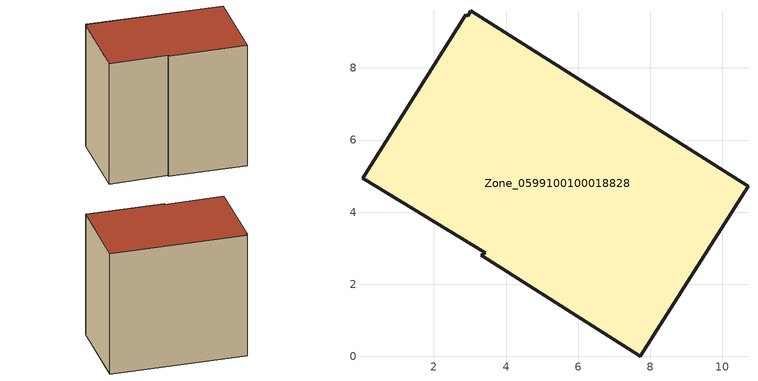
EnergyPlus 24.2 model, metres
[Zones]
Zone_0599100100018828
 floor ground (C_G): 3.03,9.59 10.71,4.72 7.72,0 3.31,2.8 3.42,2.87 0.02,4.94 2.88,9.47 2.94,9.43 z1.5
 wall outside (C_F): 10.71,4.72 3.03,9.59 2.94,9.43 2.88,9.47 0.02,4.94 3.42,2.87 3.31,2.8 7.72,0 10.71,4.72 z1.5:10.15
 roof outside (C_R): 3.31,2.8 7.72,0 10.71,4.72 3.03,9.59 2.94,9.43 2.88,9.47 0.02,4.94 3.42,2.87 z10.15
[BUILDING]
Pand.0599100100018828: North Axis=0; Terrain=City; Loads Convergence Tolerance Value=0.04; Temperature Convergence Tolerance Value=0.4; Solar Distribution=FullExterior; Maximum Number of Warmup Days=25; Minimum Number of Warmup Days=1
[Site:Location]
Rotterdam.The.Hague.AP_ZH_NLD Design_Conditions: Latitude=51.96; Longitude=4.45; Time Zone=1; Elevation=-4.5
[SITE:GROUNDTEMPERATURE:BUILDINGSURFACE]
18, 18, 18, 18, 18, 18, 18, 18, 18, 18, 18, 18
[MATERIAL] Thermal Absorptance=0.9; Solar Absorptance=0.7; Visible Absorptance=0.7
Name | Roughness | Thickness | Conductivity | Density | Specific Heat
G.TC.2015-2018 | MediumSmooth | 0.15 | 0.0428571 | 540 | 1210
F.TC.2015-2018 | Rough | 0.3 | 0.0666667 | 1920 | 840
R.TC.2015-2018 | MediumRough | 0.2 | 0.0333333 | 1500 | 1000
[CONSTRUCTION]
C_G: G.TC.2015-2018
C_F: F.TC.2015-2018
C_R: R.TC.2015-2018
[ZONE]
Zone_0599100100018828: Type=1; Multiplier=1; Ceiling Height=Autocalculate; Volume=Autocalculate; Floor Area=autocalculate; Part of Total Floor Area=Yes
[ZONEINFILTRATION:DESIGNFLOWRATE]
Infil_Zone_0599100100018828: Zone or ZoneList or Space or SpaceList=Zone_0599100100018828; Schedule=AlwaysOn; Design Flow Rate Calculation Method=Flow/Area; Flow Rate per Floor Area=0.0015; Constant Term Coefficient=1; Temperature Term Coefficient=0; Velocity Term Coefficient=0; Velocity Squared Term Coefficient=0
[HVACTEMPLATE:ZONE:IDEALLOADSAIRSYSTEM]
Zone_0599100100018828: Maximum Heating Supply Air Temperature=50; Minimum Cooling Supply Air Temperature=13; Maximum Heating Supply Air Humidity Ratio=0.0156; Minimum Cooling Supply Air Humidity Ratio=0.0077; Heating Limit=NoLimit; Cooling Limit=NoLimit; Dehumidification Control Type=ConstantSensibleHeatRatio; Cooling Sensible Heat Ratio=0.7; Dehumidification Setpoint=60; Humidification Control Type=None; Humidification Setpoint=30; Outdoor Air Method=None; Outdoor Air Flow Rate per Person=0.00944; Outdoor Air Flow Rate per Zone Floor Area=0; Outdoor Air Flow Rate per Zone=0; Demand Controlled Ventilation Type=None; Outdoor Air Economizer Type=NoEconomizer; Heat Recovery Type=None; Sensible Heat Recovery Effectiveness=0.7; Latent Heat Recovery Effectiveness=0.65
[ZONECONTROL:THERMOSTAT]
ThermostatControl_Zone_0599100100018828: Zone or ZoneList=Zone_0599100100018828; Control Type Schedule=DualSetpointControlType; Control 1=Thermostat_Zone_0599100100018828; Temperature Difference Between Cutout And Setpoint=0
[THERMOSTATSETPOINT:DUALSETPOINT]
Thermostat_Zone_0599100100018828: Heating Setpoint Temperature Schedule=HeatingSetpoint_Zone_0599100100018828; Cooling Setpoint Temperature Schedule=CoolingSetpoint_Zone_0599100100018828
[SCHEDULE:COMPACT]
HeatingSetpoint_Zone_0599100100018828: Through: 12/31, For: AllDays, Until: 24:00, 21
CoolingSetpoint_Zone_0599100100018828: Through: 12/31, For: AllDays, Until: 24:00, 24
DualSetpointControlType: Through: 12/31, For: AllDays, Until: 24:00, 4
AlwaysOn: Through: 12/31, For: AllDays, Until: 24:00, 1
